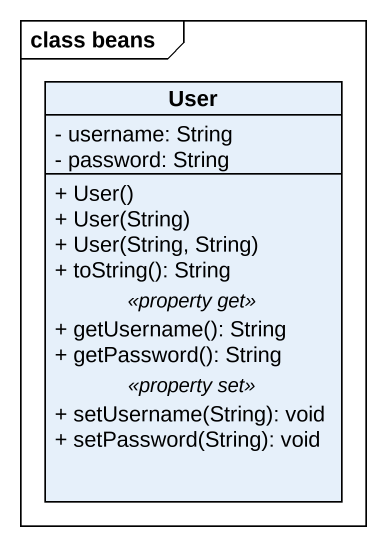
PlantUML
@startuml
mainframe class beans
hide circle
hide empty members
skinparam classAttributeIconSize 0
class User {
  - username: String
  - password: String
  --
  + User()
  + User(String)
  + User(String, String)
  + toString(): String
  .. <<property get>> ..
  + getUsername(): String
  + getPassword(): String
  .. <<property set>> ..
  + setUsername(String): void
  + setPassword(String): void
}
@enduml
